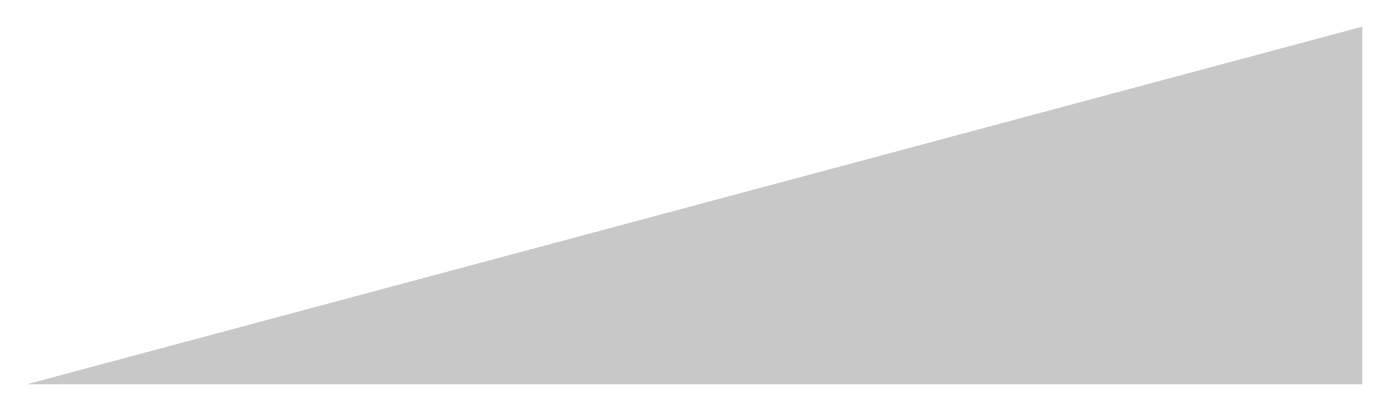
# Model space of a CAD drawing. Extents: x 0 to 2.9, y 0 to 0.78.
import ezdxf

# ---------------------------------------------------------------- set-up
doc = ezdxf.new("R2010")
doc.units = 0
doc.header["$MEASUREMENT"] = 0
doc.layers.get('0').update_dxf_attribs({"linetype": 'CONTINUOUS'})

msp = doc.modelspace()

# ---------------------------------------------------------------- linework, layer by layer
at = {"color": 1}
msp.add_solid([(0, 0), (2.8978, 0.7765), (2.8978, 0)], dxfattribs=at)

doc.saveas('drawing.dxf')
